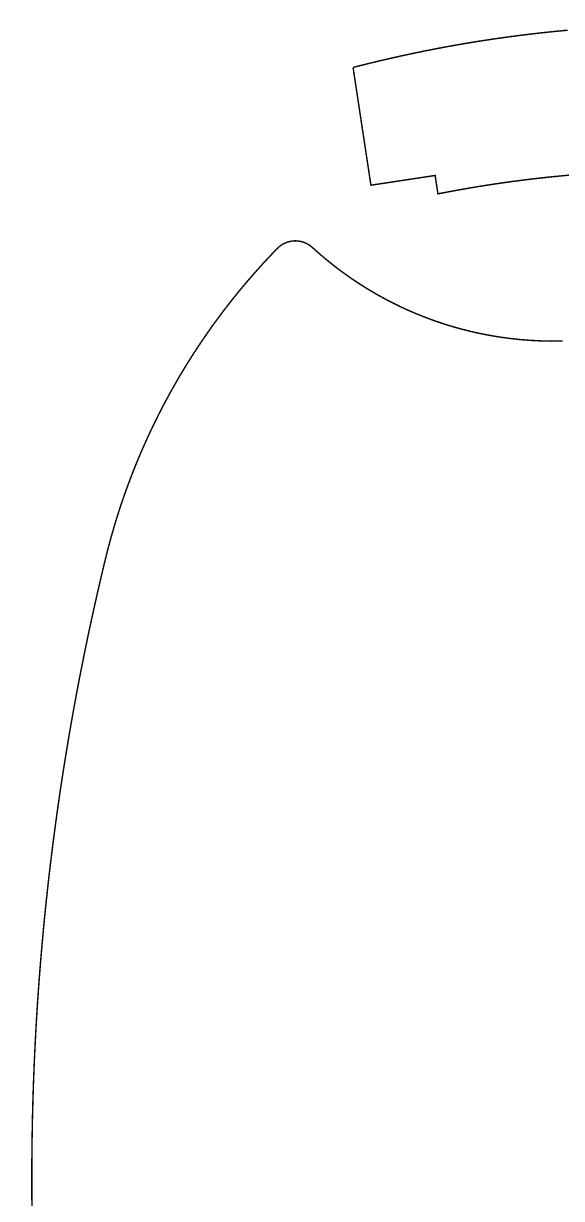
# Model space of a CAD drawing. Header units: metres. Extents: x 0 to 1595, y 0 to 995.
# Drawn here: x 648.5 to 797.6, y 669.2 to 994.8 of the extents above; entities that cross this region are included whole.
import ezdxf

# ---------------------------------------------------------------- set-up
doc = ezdxf.new("R2010")
doc.units = ezdxf.units.M

msp = doc.modelspace()

# ---------------------------------------------------------------- linework, layer by layer
for points in [[(799.265, 992.925, 0, 0, 0), (795.936, 992.608, 0, 0, 0), (792.61, 992.262, 0, 0, 0), (789.285, 991.886, 0, 0, 0), (785.963, 991.479, 0, 0, 0), (782.643, 991.042, 0, 0, 0), (779.325, 990.575, 0, 0, 0), (776.011, 990.076, 0, 0, 0), (772.701, 989.549, 0, 0, 0), (769.394, 988.992, 0, 0, 0), (766.09, 988.403, 0, 0, 0), (762.79, 987.785, 0, 0, 0), (759.494, 987.136, 0, 0, 0), (756.203, 986.457, 0, 0, 0), (752.917, 985.747, 0, 0, 0), (749.635, 985.007, 0, 0, 0), (746.357, 984.236, 0, 0, 0), (743.085, 983.436, 0, 0, 0), (740.633, 982.817, 0, 0, 0), (739.817, 982.606, 0, 0, 0), (739.817, 982.606, 0, 0, 0), (739.817, 982.606, 0.4, 0.4, 0), (744.767, 949.979, 0.4, 0.4, 0), (762.563, 952.678, 0.4, 0.4, 0), (763.335, 947.582, 0.4, 0.4, 0), (764.624, 947.837, 0.4, 0.4, 0), (768.499, 948.565, 0.4, 0.4, 0), (773.672, 949.467, 0.4, 0.4, 0), (778.854, 950.288, 0.4, 0.4, 0), (784.044, 951.026, 0.4, 0.4, 0), (789.243, 951.686, 0.4, 0.4, 0), (794.446, 952.264, 0.4, 0.4, 0), (799.656, 952.761, 0.4, 0.4, 0)], [(799.265, 992.925, 0.4, 0.4, 0), (795.936, 992.608, 0.4, 0.4, 0), (792.61, 992.262, 0.4, 0.4, 0), (789.285, 991.886, 0.4, 0.4, 0), (785.963, 991.479, 0.4, 0.4, 0), (782.643, 991.042, 0.4, 0.4, 0), (779.325, 990.575, 0.4, 0.4, 0), (776.011, 990.076, 0.4, 0.4, 0), (772.701, 989.549, 0.4, 0.4, 0), (769.394, 988.992, 0.4, 0.4, 0), (766.09, 988.403, 0.4, 0.4, 0), (762.79, 987.785, 0.4, 0.4, 0), (759.494, 987.136, 0.4, 0.4, 0), (756.203, 986.456, 0.4, 0.4, 0), (752.917, 985.747, 0.4, 0.4, 0), (749.635, 985.007, 0.4, 0.4, 0), (746.357, 984.236, 0.4, 0.4, 0), (743.085, 983.436, 0.4, 0.4, 0), (740.633, 982.817, 0.4, 0.4, 0), (739.817, 982.606, 0.4, 0.4, 0), (739.817, 982.606, 0.4, 0.4, 0), (739.817, 982.606, 0, 0, 0), (744.767, 949.979, 0, 0, 0), (762.563, 952.678, 0, 0, 0), (763.335, 947.582, 0, 0, 0), (764.624, 947.837, 0, 0, 0), (768.499, 948.565, 0, 0, 0), (773.672, 949.467, 0, 0, 0), (778.854, 950.288, 0, 0, 0), (784.044, 951.026, 0, 0, 0), (789.243, 951.686, 0, 0, 0), (794.446, 952.264, 0, 0, 0), (799.656, 952.761, 0, 0, 0)], [(797.892, 906.811, 0.4, 0.4, 0), (794.865, 906.778, 0.4, 0.4, 0), (791.838, 906.838, 0.4, 0.4, 0), (788.814, 906.99, 0.4, 0.4, 0), (785.794, 907.236, 0.4, 0.4, 0), (782.782, 907.575, 0.4, 0.4, 0), (779.778, 908.006, 0.4, 0.4, 0), (776.786, 908.529, 0.4, 0.4, 0), (773.807, 909.144, 0.4, 0.4, 0), (771.581, 909.665, 0.4, 0.4, 0), (770.843, 909.853, 0.4, 0.4, 0), (770.474, 909.947, 0.4, 0.4, 0), (769.369, 910.242, 0.4, 0.4, 0), (767.903, 910.653, 0.4, 0.4, 0), (766.443, 911.086, 0.4, 0.4, 0), (764.993, 911.542, 0.4, 0.4, 0), (763.55, 912.018, 0.4, 0.4, 0), (762.117, 912.518, 0.4, 0.4, 0), (760.69, 913.039, 0.4, 0.4, 0), (759.274, 913.581, 0.4, 0.4, 0), (757.867, 914.144, 0.4, 0.4, 0), (756.468, 914.729, 0.4, 0.4, 0), (755.079, 915.335, 0.4, 0.4, 0), (753.701, 915.961, 0.4, 0.4, 0), (752.332, 916.61, 0.4, 0.4, 0), (750.975, 917.278, 0.4, 0.4, 0), (749.626, 917.968, 0.4, 0.4, 0), (748.29, 918.678, 0.4, 0.4, 0), (746.964, 919.407, 0.4, 0.4, 0), (745.649, 920.158, 0.4, 0.4, 0), (744.346, 920.929, 0.4, 0.4, 0), (743.054, 921.719, 0.4, 0.4, 0), (741.775, 922.529, 0.4, 0.4, 0), (740.508, 923.36, 0.4, 0.4, 0), (739.253, 924.21, 0.4, 0.4, 0), (738.011, 925.079, 0.4, 0.4, 0), (736.782, 925.968, 0.4, 0.4, 0), (735.565, 926.875, 0.4, 0.4, 0), (734.363, 927.803, 0.4, 0.4, 0), (733.174, 928.749, 0.4, 0.4, 0), (731.999, 929.714, 0.4, 0.4, 0), (730.838, 930.697, 0.4, 0.4, 0), (729.69, 931.699, 0.4, 0.4, 0), (728.84, 932.462, 0.4, 0.4, 0), (728.558, 932.719, 0.4, 0.4, 0), (728.433, 932.835, 0.4, 0.4, 0), (728.036, 933.153, 0.4, 0.4, 0), (727.479, 933.532, 0.4, 0.4, 0), (726.89, 933.854, 0.4, 0.4, 0), (726.275, 934.117, 0.4, 0.4, 0), (725.636, 934.321, 0.4, 0.4, 0), (724.981, 934.462, 0.4, 0.4, 0), (724.311, 934.54, 0.4, 0.4, 0), (723.803, 934.56, 0.4, 0.4, 0), (723.633, 934.554, 0.4, 0.4, 0), (723.464, 934.55, 0.4, 0.4, 0), (722.957, 934.501, 0.4, 0.4, 0), (722.293, 934.386, 0.4, 0.4, 0), (721.646, 934.207, 0.4, 0.4, 0), (721.021, 933.968, 0.4, 0.4, 0), (720.421, 933.669, 0.4, 0.4, 0), (719.851, 933.315, 0.4, 0.4, 0), (719.317, 932.906, 0.4, 0.4, 0), (718.938, 932.565, 0.4, 0.4, 0), (718.819, 932.443, 0.4, 0.4, 0), (718.272, 931.882, 0.4, 0.4, 0), (716.651, 930.181, 0.4, 0.4, 0), (714.524, 927.886, 0.4, 0.4, 0), (712.436, 925.557, 0.4, 0.4, 0), (710.39, 923.194, 0.4, 0.4, 0), (708.386, 920.801, 0.4, 0.4, 0), (706.424, 918.376, 0.4, 0.4, 0), (704.504, 915.921, 0.4, 0.4, 0), (702.626, 913.436, 0.4, 0.4, 0), (700.792, 910.919, 0.4, 0.4, 0), (699, 908.375, 0.4, 0.4, 0), (697.253, 905.803, 0.4, 0.4, 0), (695.549, 903.201, 0.4, 0.4, 0), (693.887, 900.572, 0.4, 0.4, 0), (692.272, 897.918, 0.4, 0.4, 0), (690.701, 895.236, 0.4, 0.4, 0), (689.175, 892.529, 0.4, 0.4, 0), (687.696, 889.797, 0.4, 0.4, 0), (686.26, 887.04, 0.4, 0.4, 0), (684.872, 884.26, 0.4, 0.4, 0), (683.529, 881.456, 0.4, 0.4, 0), (682.233, 878.629, 0.4, 0.4, 0), (680.985, 875.781, 0.4, 0.4, 0), (679.783, 872.91, 0.4, 0.4, 0), (678.629, 870.018, 0.4, 0.4, 0), (677.522, 867.106, 0.4, 0.4, 0), (676.464, 864.174, 0.4, 0.4, 0), (675.456, 861.222, 0.4, 0.4, 0), (674.494, 858.251, 0.4, 0.4, 0), (673.583, 855.264, 0.4, 0.4, 0), (672.721, 852.257, 0.4, 0.4, 0), (671.91, 849.235, 0.4, 0.4, 0), (671.332, 846.956, 0.4, 0.4, 0), (671.147, 846.194, 0.4, 0.4, 0), (670.829, 844.878, 0.4, 0.4, 0), (669.893, 840.922, 0.4, 0.4, 0), (668.679, 835.64, 0.4, 0.4, 0), (667.506, 830.353, 0.4, 0.4, 0), (666.369, 825.056, 0.4, 0.4, 0), (665.275, 819.751, 0.4, 0.4, 0), (664.219, 814.44, 0.4, 0.4, 0), (663.204, 809.122, 0.4, 0.4, 0), (662.228, 803.797, 0.4, 0.4, 0), (661.292, 798.467, 0.4, 0.4, 0), (660.396, 793.129, 0.4, 0.4, 0), (659.539, 787.785, 0.4, 0.4, 0), (658.722, 782.436, 0.4, 0.4, 0), (657.946, 777.081, 0.4, 0.4, 0), (657.21, 771.719, 0.4, 0.4, 0), (656.512, 766.354, 0.4, 0.4, 0), (655.856, 760.983, 0.4, 0.4, 0), (655.24, 755.607, 0.4, 0.4, 0), (654.662, 750.228, 0.4, 0.4, 0), (654.126, 744.843, 0.4, 0.4, 0), (653.631, 739.454, 0.4, 0.4, 0), (653.174, 734.063, 0.4, 0.4, 0), (652.758, 728.667, 0.4, 0.4, 0), (652.382, 723.267, 0.4, 0.4, 0), (652.046, 717.864, 0.4, 0.4, 0), (651.751, 712.458, 0.4, 0.4, 0), (651.496, 707.051, 0.4, 0.4, 0), (651.281, 701.64, 0.4, 0.4, 0), (651.107, 696.228, 0.4, 0.4, 0), (650.972, 690.813, 0.4, 0.4, 0), (650.879, 685.396, 0.4, 0.4, 0), (650.825, 679.976, 0.4, 0.4, 0), (650.81, 675.912, 0.4, 0.4, 0), (650.813, 674.557, 0.4, 0.4, 0), (650.81, 673.201, 0.4, 0.4, 0), (650.825, 669.137, 0.4, 0.4, 0), (650.879, 663.719, 0.4, 0.4, 0)]]:
    msp.add_lwpolyline(points, format="xyseb")

doc.saveas('drawing.dxf')
